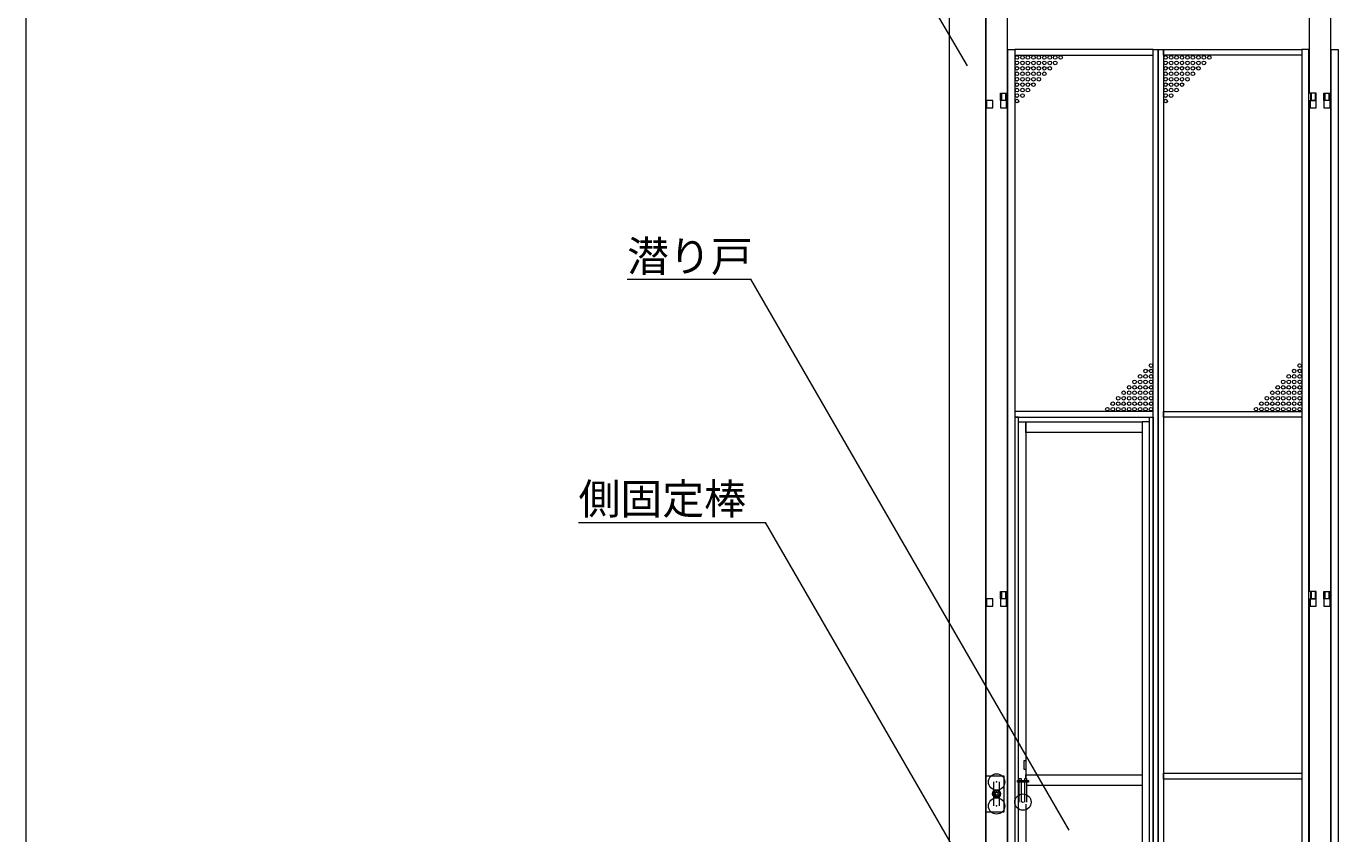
# Model space of a CAD drawing. Units: millimetres, scale not verified. Extents: x -12090 to 12090, y -18325 to 18325.
# Drawn here: x -12090 to -8492, y 6377 to 8600 of the extents above; entities that cross this region are included whole.
import ezdxf
from ezdxf.enums import TextEntityAlignment as Align

# ---------------------------------------------------------------- set-up
doc = ezdxf.new("R2010")
doc.units = ezdxf.units.MM
doc.header["$LTSCALE"] = 90
doc.header["$PDMODE"] = 32
doc.header["$PDSIZE"] = 45
doc.linetypes.add('DASHED1', pattern=[1.8, 1.2, -0.6])
for name, color, linetype, lineweight in [('0-2_ACCG-3018', 134, 'Continuous', 18), ('0-A_図面枠', 134, 'Continuous', 18), ('0-C_側固定棒', 134, 'Continuous', 18), ('1-0_中央走行棒', 134, 'Continuous', 18), ('1-9_標準ﾊﾟﾈﾙ', 134, 'Continuous', 18), ('1-A_標準柱', 134, 'Continuous', 18), ('1-B_文字', 134, 'Continuous', 18)]:
    doc.layers.add(name, color=color, linetype=linetype, lineweight=lineweight)
doc.styles.add('ＭＳ ゴシック', font='')
doc.styles.get('ＭＳ ゴシック').set_extended_font_data('MS Gothic')

msp = doc.modelspace()

# ---------------------------------------------------------------- linework, layer by layer
at = {"layer": '0-2_ACCG-3018'}
for centre in [(-9363.94, 8514.06), (-9363.94, 8499.06), (-9348.94, 8514.06), (-9348.94, 8499.06), (-9333.94, 8514.06), (-9333.94, 8499.06), (-9318.94, 8514.06), (-9318.94, 8499.06), (-9303.94, 8514.06), (-9303.94, 8499.06), (-9288.94, 8514.06), (-9288.94, 8499.06), (-9273.94, 8514.06), (-9273.94, 8499.06), (-9258.94, 8514.06), (-9258.94, 8499.06), (-9243.94, 8514.06), (-8954.95, 8514.06), (-8954.95, 8499.06), (-8939.94, 8514.06), (-8939.94, 8499.06), (-8924.94, 8514.06), (-8924.94, 8499.06), (-8909.95, 8514.06), (-8909.95, 8499.06), (-8894.94, 8514.06), (-8894.94, 8499.06), (-8879.94, 8514.06), (-8879.94, 8499.06), (-8864.95, 8514.06), (-8864.95, 8499.06), (-8849.94, 8514.06), (-8849.94, 8499.06), (-8834.94, 8514.06), (-9363.94, 8484.06), (-9363.94, 8469.06), (-9363.94, 8454.06), (-9348.94, 8484.06), (-9348.94, 8469.06), (-9348.94, 8454.06), (-9333.94, 8484.06), (-9333.94, 8469.06), (-9333.94, 8454.06), (-9318.94, 8484.06), (-9318.94, 8469.06), (-9318.94, 8454.06), (-9303.94, 8484.06), (-9303.94, 8469.06), (-9303.94, 8454.06), (-9288.94, 8484.06), (-9288.94, 8469.06), (-9273.94, 8484.06), (-8954.95, 8484.06), (-8954.95, 8469.06), (-8954.95, 8454.06), (-8939.94, 8484.06), (-8939.94, 8469.06), (-8939.94, 8454.06), (-8924.94, 8484.06), (-8924.94, 8469.06), (-8924.94, 8454.06), (-8909.95, 8484.06), (-8909.95, 8469.06), (-8909.95, 8454.06), (-8894.94, 8484.06), (-8894.94, 8469.06), (-8894.94, 8454.06), (-8879.94, 8484.06), (-8879.94, 8469.06), (-8864.95, 8484.06), (-9363.94, 8439.06), (-9363.94, 8424.06), (-9348.94, 8439.06), (-9348.94, 8424.06), (-9333.94, 8439.06), (-9333.94, 8424.06), (-9318.94, 8439.06), (-8954.95, 8439.06), (-8954.95, 8424.06), (-8939.94, 8439.06), (-8939.94, 8424.06), (-8924.94, 8439.06), (-8924.94, 8424.06), (-8909.95, 8439.06), (-9363.94, 8409.06), (-9363.94, 8394.06), (-9348.94, 8409.06), (-8954.95, 8409.06), (-8954.95, 8394.06), (-8939.94, 8409.06), (-8995.45, 7666.06), (-8586.44, 7666.06), (-9025.44, 7636.06), (-9010.44, 7651.06), (-9010.44, 7636.06), (-8995.45, 7651.06), (-8995.45, 7636.06), (-8616.45, 7636.06), (-8601.44, 7651.06), (-8601.44, 7636.06), (-8586.44, 7651.06), (-8586.44, 7636.06), (-9070.44, 7591.06), (-9055.44, 7606.06), (-9055.44, 7591.06), (-9040.45, 7621.06), (-9040.45, 7606.06), (-9040.45, 7591.06), (-9025.44, 7621.06), (-9025.44, 7606.06), (-9025.44, 7591.06), (-9010.44, 7621.06), (-9010.44, 7606.06), (-9010.44, 7591.06), (-8995.45, 7621.06), (-8995.45, 7606.06), (-8995.45, 7591.06), (-8661.45, 7591.06), (-8646.44, 7606.06), (-8646.44, 7591.06), (-8631.44, 7621.06), (-8631.44, 7606.06), (-8631.44, 7591.06), (-8616.45, 7621.06), (-8616.45, 7606.06), (-8616.45, 7591.06), (-8601.44, 7621.06), (-8601.44, 7606.06), (-8601.44, 7591.06), (-8586.44, 7621.06), (-8586.44, 7606.06), (-8586.44, 7591.06), (-9100.44, 7561.06), (-9085.45, 7576.06), (-9085.45, 7561.06), (-9070.44, 7576.06), (-9070.44, 7561.06), (-9055.44, 7576.06), (-9055.44, 7561.06), (-9040.45, 7576.06), (-9040.45, 7561.06), (-9025.44, 7576.06), (-9025.44, 7561.06), (-9010.44, 7576.06), (-9010.44, 7561.06), (-8995.45, 7576.06), (-8995.45, 7561.06), (-8691.44, 7561.06), (-8676.44, 7576.06), (-8676.44, 7561.06), (-8661.45, 7576.06), (-8661.45, 7561.06), (-8646.44, 7576.06), (-8646.44, 7561.06), (-8631.44, 7576.06), (-8631.44, 7561.06), (-8616.45, 7576.06), (-8616.45, 7561.06), (-8601.44, 7576.06), (-8601.44, 7561.06), (-8586.44, 7576.06), (-8586.44, 7561.06), (-9115.44, 7546.06), (-9100.44, 7546.06), (-9085.45, 7546.06), (-9070.44, 7546.06), (-9055.44, 7546.06), (-9040.45, 7546.06), (-9025.44, 7546.06), (-9010.44, 7546.06), (-8995.45, 7546.06), (-8706.45, 7546.06), (-8691.44, 7546.06), (-8676.44, 7546.06), (-8661.45, 7546.06), (-8646.44, 7546.06), (-8631.44, 7546.06), (-8616.45, 7546.06), (-8601.44, 7546.06), (-8586.44, 7546.06)]:
    msp.add_circle(centre, 5, dxfattribs=at)
at = {"layer": '0-A_図面枠'}
msp.add_lwpolyline([(-12090.19, 18325), (12059.81, 18325), (12059.81, 1675), (-12090.19, 1675)], close=True, dxfattribs=at)
at = {"layer": '0-C_側固定棒'}
for p, q in [((-9390.19, 7044.06), (-9390.19, 8395.56)), ((-9390.19, 5672.56), (-9390.19, 7024.06))]:
    msp.add_line(p, q, dxfattribs=at)
msp.add_lwpolyline([(-9390.19, 8415.56), (-9390.19, 9267.56), (-9450.19, 9267.56), (-9450.19, 5597.56), (-9390.19, 5597.56), (-9390.19, 5652.56)], dxfattribs=at)
for points in [[(-9447.84, 8375.56), (-9430.54, 8375.56), (-9430.54, 8395.56), (-9447.84, 8395.56)], [(-9409.84, 8375.56), (-9392.54, 8375.56), (-9392.54, 8395.56), (-9409.84, 8395.56)], [(-9447.84, 7004.06), (-9430.54, 7004.06), (-9430.54, 7024.06), (-9447.84, 7024.06)], [(-9409.84, 7004.06), (-9392.54, 7004.06), (-9392.54, 7024.06), (-9409.84, 7024.06)], [(-9425.1, 6496.06), (-9430.01, 6487.56), (-9425.1, 6479.06), (-9415.29, 6479.06), (-9410.38, 6487.56), (-9415.29, 6496.06)]]:
    msp.add_lwpolyline(points, close=True, dxfattribs=at)
for radius in [11, 8.5, 4.76, 4.22]:
    msp.add_circle((-9420.19, 6487.56), radius, dxfattribs=at)
for start, end in [(132.757, 167.243), (192.757, 227.243), (72.757, 107.243), (252.757, 287.243), (12.757, 47.243), (312.757, 347.243)]:
    msp.add_arc((-9420.19, 6487.56), 8.9, start, end, dxfattribs=at)
at = {"layer": '1-0_中央走行棒'}
for p, q in [((-8560.2, 8395.56), (-8560.2, 7044.06)), ((-8500.19, 7044.06), (-8500.19, 8395.56)), ((-8560.2, 7024.06), (-8560.2, 5672.56)), ((-8500.19, 5672.56), (-8500.19, 7024.06))]:
    msp.add_line(p, q, dxfattribs=at)
for points in [[(-8555.19, 9747.56), (-8560.2, 9747.56), (-8560.2, 8415.56)], [(-8500.19, 8415.56), (-8500.19, 9747.56), (-8505.19, 9747.56)]]:
    msp.add_lwpolyline(points, dxfattribs=at)
for points in [[(-8557.84, 8375.56), (-8540.54, 8375.56), (-8540.54, 8395.56), (-8557.84, 8395.56)], [(-8519.84, 8375.56), (-8502.54, 8375.56), (-8502.54, 8395.56), (-8519.84, 8395.56)], [(-8557.84, 7004.06), (-8540.54, 7004.06), (-8540.54, 7024.06), (-8557.84, 7024.06)], [(-8519.84, 7004.06), (-8502.54, 7004.06), (-8502.54, 7024.06), (-8519.84, 7024.06)]]:
    msp.add_lwpolyline(points, close=True, dxfattribs=at)
at = {"layer": '1-9_標準ﾊﾟﾈﾙ', "linetype": 'DASHED1'}
for p, q in [((-9406.69, 8415.56), (-9406.69, 8395.56)), ((-9395.69, 8415.56), (-9395.69, 8395.56)), ((-8554.69, 8415.56), (-8554.69, 8395.56)), ((-8543.69, 8415.56), (-8543.69, 8395.56)), ((-8516.69, 8415.56), (-8516.69, 8395.56)), ((-8505.69, 8415.56), (-8505.69, 8395.56)), ((-9406.69, 7044.06), (-9406.69, 7024.06)), ((-9395.69, 7044.06), (-9395.69, 7024.06)), ((-8554.69, 7044.06), (-8554.69, 7024.06)), ((-8543.69, 7044.06), (-8543.69, 7024.06)), ((-8516.69, 7044.06), (-8516.69, 7024.06)), ((-8505.69, 7044.06), (-8505.69, 7024.06))]:
    msp.add_line(p, q, dxfattribs=at)
at = {"layer": '1-9_標準ﾊﾟﾈﾙ'}
for p, q in [((-9393.49, 8415.56), (-9393.49, 8395.56)), ((-8556.9, 8415.56), (-8556.9, 8395.56)), ((-8503.49, 8415.56), (-8503.49, 8395.56)), ((-9393.49, 7044.06), (-9393.49, 7024.06)), ((-8556.9, 7044.06), (-8556.9, 7024.06)), ((-8503.49, 7044.06), (-8503.49, 7024.06)), ((-9357.7, 6464.56), (-9357.7, 6519.56)), ((-9352.69, 6519.56), (-9352.69, 6464.56)), ((-9342.69, 6464.56), (-9342.69, 6519.56)), ((-9337.69, 6519.56), (-9337.69, 6464.56))]:
    msp.add_line(p, q, dxfattribs=at)
for points in [[(-9389.69, 8535.56), (-9369.94, 8535.56), (-9369.94, 5532.56), (-9389.69, 5532.56)], [(-8989.44, 8535.56), (-9369.94, 8535.56), (-9369.94, 8520.06), (-8989.44, 8520.06)], [(-8989.44, 8535.56), (-8975.2, 8535.56), (-8975.2, 5532.56), (-8989.44, 5532.56)], [(-8975.2, 8535.56), (-8960.94, 8535.56), (-8960.94, 5532.56), (-8975.2, 5532.56)], [(-8960.94, 8535.56), (-8580.45, 8535.56), (-8580.45, 8520.06), (-8960.94, 8520.06)], [(-8560.69, 8535.56), (-8580.45, 8535.56), (-8580.45, 5532.56), (-8560.69, 5532.56)], [(-8499.69, 8535.56), (-8479.94, 8535.56), (-8479.94, 5532.56), (-8499.69, 5532.56)], [(-8989.44, 7540.06), (-9369.94, 7540.06), (-9369.94, 7524.06), (-8989.44, 7524.06)], [(-9369.94, 5548.06), (-9359.69, 5548.06), (-9359.69, 7524.06), (-9369.94, 7524.06)], [(-8989.44, 5548.06), (-8999.69, 5548.06), (-8999.69, 7524.06), (-8989.44, 7524.06)], [(-8960.94, 7540.06), (-8580.45, 7540.06), (-8580.45, 7524.06), (-8960.94, 7524.06)], [(-9339.7, 7511.56), (-9019.69, 7511.56), (-9019.69, 7481.56), (-9339.7, 7481.56)], [(-8999.69, 7511.56), (-9019.69, 7511.56), (-9019.69, 5560.56), (-8999.69, 5560.56)], [(-9339.7, 6554.56), (-9344.69, 6554.56), (-9344.69, 6579.56), (-9339.7, 6579.56)], [(-9362.69, 6524.56), (-9332.69, 6524.56), (-9332.69, 6519.56), (-9362.69, 6519.56)], [(-8960.94, 6544.06), (-8580.45, 6544.06), (-8580.45, 6528.06), (-8960.94, 6528.06)]]:
    msp.add_lwpolyline(points, close=True, dxfattribs=at)
for points in [[(-9389.69, 8395.56), (-9409.69, 8395.56), (-9409.69, 8415.56), (-9389.69, 8415.56)], [(-8560.69, 8395.56), (-8540.69, 8395.56), (-8540.69, 8415.56), (-8560.69, 8415.56)], [(-8499.69, 8395.56), (-8519.7, 8395.56), (-8519.7, 8415.56), (-8499.69, 8415.56)], [(-9359.69, 6524.56), (-9359.69, 7511.56), (-9339.7, 7511.56), (-9339.7, 6529.56)], [(-9389.69, 7024.06), (-9409.69, 7024.06), (-9409.69, 7044.06), (-9389.69, 7044.06)], [(-8560.69, 7024.06), (-8540.69, 7024.06), (-8540.69, 7044.06), (-8560.69, 7044.06)], [(-8499.69, 7024.06), (-8519.7, 7024.06), (-8519.7, 7044.06), (-8499.69, 7044.06)], [(-9339.7, 6458.56), (-9339.7, 5560.56), (-9359.69, 5560.56), (-9359.69, 6519.56)], [(-9357.7, 6524.56), (-9357.7, 6529.56), (-9352.69, 6529.56), (-9352.69, 6524.56)], [(-9342.69, 6524.56), (-9342.69, 6529.56), (-9337.69, 6529.56), (-9337.69, 6524.56)], [(-9339.7, 6529.56), (-9339.7, 6540.06), (-9019.69, 6540.06), (-9019.69, 6510.06), (-9337.69, 6510.06)]]:
    msp.add_lwpolyline(points, dxfattribs=at)
msp.add_point((-9347.7, 6464.56), dxfattribs=at)
at = {"layer": '1-A_標準柱'}
for p, q in [((-9550.2, 5967), (-9550.2, 9417)), ((-9450.19, 5967), (-9450.19, 9417)), ((-9427.69, 6495.61), (-9427.69, 6520)), ((-9412.69, 6520), (-9412.69, 6495.61)), ((-9427.69, 6454), (-9427.69, 6479.51)), ((-9412.69, 6479.51), (-9412.69, 6454))]:
    msp.add_line(p, q, dxfattribs=at)
msp.add_lwpolyline([(-9450.19, 6537), (-9400.19, 6537), (-9400.19, 6437), (-9450.19, 6437)], close=True, dxfattribs=at)
for p in [(-9420.19, 6520), (-9420.19, 6454)]:
    msp.add_point(p, dxfattribs=at)
at = {"layer": '1-B_文字'}
for p, q in [((-10436.74, 7903.63), (-10096.6, 7903.63)), ((-10570.36, 7234.56), (-10056.43, 7234.56))]:
    msp.add_line(p, q, dxfattribs=at)
for points in [[(-9500.19, 8490.46), (-10038.47, 9407.91), (-10038.91, 9407.91)], [(-9220.79, 6387.6), (-10096.07, 7903.63), (-10096.51, 7903.63)], [(-9419.83, 6132.98), (-10055.83, 7234.56), (-10056.27, 7234.56)]]:
    msp.add_lwpolyline(points, dxfattribs=at)

# ---------------------------------------------------------------- texts
at = {"layer": '1-B_文字', "style": 'ＭＳ ゴシック'}
for s, p in [('潜り戸', (-10436.74, 7899.23)), ('側固定棒', (-10570.36, 7231.69))]:
    msp.add_text(s, height=84.46, dxfattribs=at).set_placement(p, align=Align.BOTTOM_LEFT)

doc.saveas('drawing.dxf')
